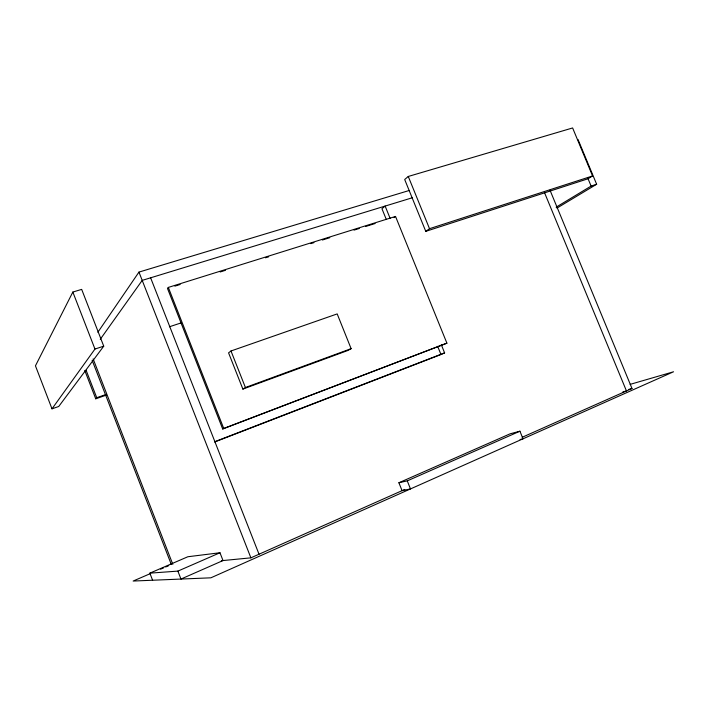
<?xml version="1.0" encoding="UTF-8"?>
<svg xmlns="http://www.w3.org/2000/svg" width="709" height="709" viewBox="0 0 709 709"><rect width="100%" height="100%" fill="white"/><g stroke="black" fill="none" stroke-linecap="round" stroke-linejoin="round"><path stroke-width="1.06" d="M72.841 292.055L35.45 365.826L51.996 408.827L58.723 406.487L103.736 346.169L81.677 289.387L72.841 292.055L94.962 349.058L51.996 408.827M97.86 332.255L138.955 272.096L409.359 190.446M100.261 339.301L142.208 280.383L412.532 197.696M168.325 287.411L167.484 288.439L222.697 428.998L446.909 343.174L395.533 216.44L168.325 287.411L223.734 428.449L222.697 428.998M84.761 370.461L95.742 398.804L96.734 397.705L106.146 394.426M408.269 176.461L404.688 179.501L425.772 231.356L588.018 178.765L592.573 175.956L572.624 127.957L408.269 176.461L429.512 228.688L425.772 231.356M394.071 217.592L395.533 216.44M230.992 350.982L228.573 352.852L242.877 389.099L347.897 350.468L351.115 348.66L337.192 313.91L230.992 350.982L245.411 387.513L242.877 389.099M556.14 207.17L591.111 186.077L596.641 184.26L578.03 139.513M556.982 208.091L596.641 184.26M441.884 354.119L444.605 352.887L441.282 344.671M221.35 560.713L250.889 557.841L404.777 489.458M522.196 437.285L631.994 388.488L550.007 190.189M398.892 482.749L407.258 480.87L410.484 488.926L402.065 490.663L398.892 482.749L510.17 433.793L519.927 431.205L523.02 438.809L520.078 439.553M407.258 480.87L519.927 431.205M177.879 571.108L219.976 552.754L223.016 560.553L180.963 579.058L177.879 571.108L149.856 573.156L152.595 580.237M150.423 573.581L133.15 581.043L210.874 577.817L673.55 371.773L630.124 384.375M160.588 569.185L163.628 567.874M165.667 566.996L168.715 565.676M149.856 573.156L187.876 556.742L219.976 552.754M214.871 441.654L444.605 352.887M214.685 441.991L440.98 354.527L437.648 346.32M223.734 428.449L446.909 343.174M245.411 387.513L351.115 348.66M95.742 398.804L106.182 395.161M169.407 326.769L180.946 322.967M94.962 349.058L103.736 346.169M429.512 228.688L592.573 175.956M174.866 286.135L180.13 284.486M220.18 271.964L225.453 270.315M265.494 257.792L268.658 256.809M310.817 243.63L313.972 242.638M322.409 240.005L329.782 237.692M354.021 230.115L359.295 228.466M365.614 226.49L375.105 223.521M628.821 389.392L631.994 388.488M622.794 391.988L626.455 390.951L544.636 192.928M587.717 177.915L591.111 186.077M390.127 218.39L385.138 206.071L381.947 208.721L386.104 218.984M150.618 277.813L259.024 554.225M138.955 272.096L250.889 557.841M93.136 358.887L172.819 564.355M92.135 360.278L171.321 564.506M86.09 370.222L96.734 397.705"/></g></svg>
